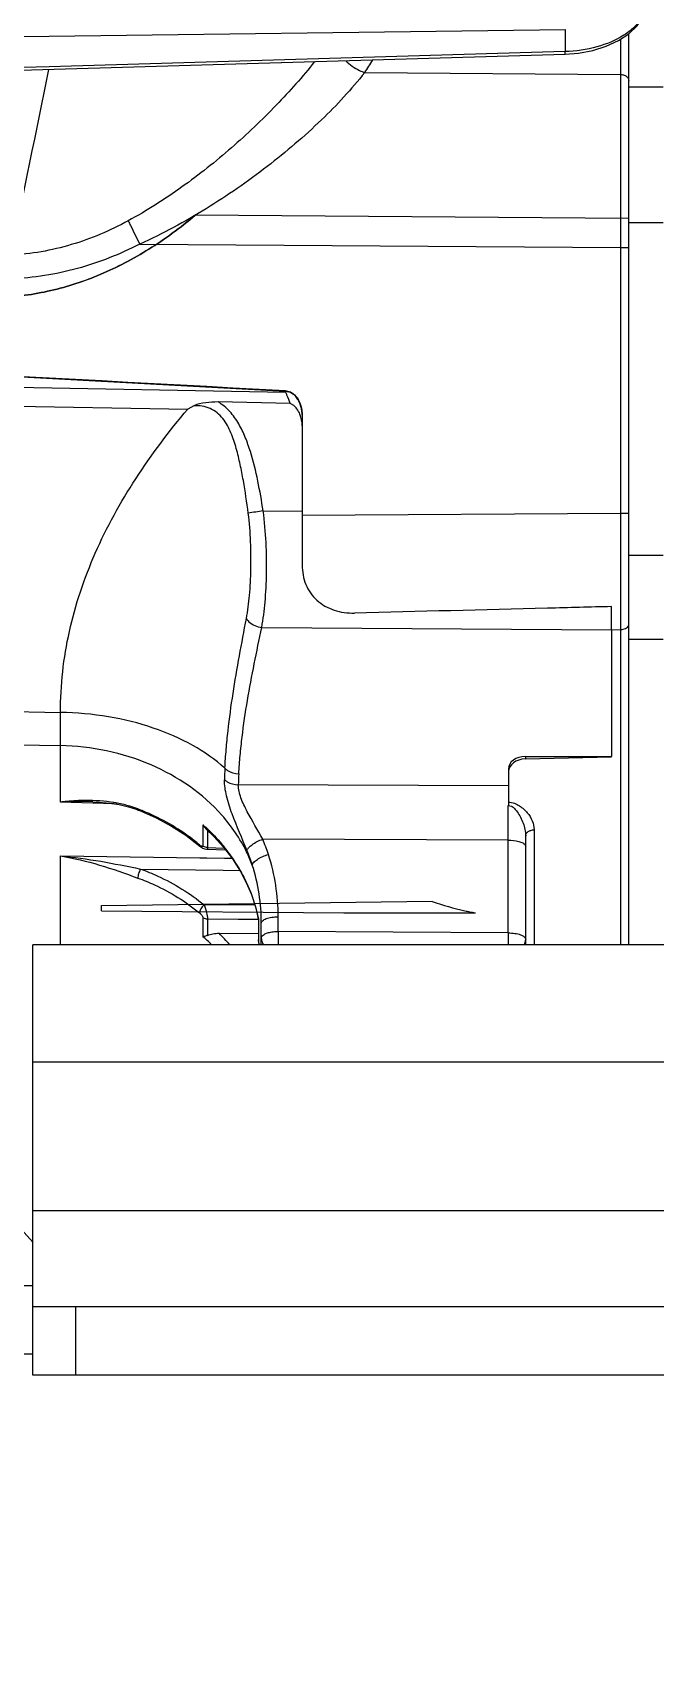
# Model space of a CAD drawing. Header units: millimetres. Extents: x -6 to 705, y -10 to 538.
# Drawn here: x 193.277 to 194.446, y 212.763 to 215.804 of the extents above; entities that cross this region are included whole.
import ezdxf

# ---------------------------------------------------------------- set-up
doc = ezdxf.new("R2010")
doc.units = ezdxf.units.MM
doc.layers.add('02___PRT_ALL_AXES', color=7, linetype='Continuous')

msp = doc.modelspace()

# ---------------------------------------------------------------- linework, layer by layer
at = {"color": 8, "linetype": 'Continuous', "lineweight": -3}
for p, q in [((192.4731, 215.7856), (194.2765, 215.8089)), ((194.2765, 215.8089), (194.2765, 215.7678)), ((194.3802, 215.7908), (194.3802, 215.7249)), ((192.4732, 215.7096), (194.2764, 215.7628)), ((194.2765, 215.7678), (193.3084, 215.7392)), ((193.3084, 215.7392), (192.4731, 215.7145)), ((193.9005, 215.7285), (194.3802, 215.7249)), ((194.3802, 215.7249), (194.3802, 215.7137)), ((194.3802, 215.7137), (194.3802, 215.6919)), ((194.3802, 215.6919), (194.3802, 215.4001)), ((194.3957, 215.4548), (193.5825, 215.4608)), ((194.3957, 215.4548), (194.3957, 214.9017)), ((193.4784, 215.4068), (194.3802, 215.4001)), ((194.3802, 215.4001), (194.3802, 214.9016)), ((194.3802, 215.4001), (194.396, 215.4001)), ((192.0163, 215.2256), (193.7514, 215.1306)), ((191.9742, 215.1607), (193.7517, 215.1292)), ((191.9742, 215.1254), (193.5684, 215.0973)), ((193.7517, 215.1292), (193.7517, 215.1314)), ((193.5799, 215.1036), (193.5684, 215.0973)), ((193.7604, 215.1078), (193.6252, 215.1105)), ((193.7829, 215.086), (193.7829, 214.8975)), ((193.7831, 215.086), (193.7831, 214.8044)), ((193.7099, 214.9063), (193.7831, 214.9058)), ((193.7831, 214.8975), (193.7829, 214.8975)), ((194.3802, 214.9016), (193.7831, 214.8975)), ((194.3957, 214.9017), (194.3802, 214.9016)), ((194.396, 214.9016), (194.3802, 214.9016)), ((194.3802, 214.9016), (194.3802, 214.8716)), ((194.3802, 214.8716), (194.3802, 214.8419)), ((194.3802, 214.8419), (194.3802, 214.7568)), ((194.3802, 214.7568), (194.3802, 214.7306)), ((194.3638, 214.6828), (194.3638, 214.7268)), ((194.3802, 214.7306), (194.3802, 214.7059)), ((194.3802, 214.7059), (194.3802, 214.6937)), ((193.7072, 214.6878), (194.3638, 214.6833)), ((194.3638, 214.6833), (194.3638, 214.4456)), ((194.3802, 214.6829), (194.3638, 214.6828)), ((194.3802, 214.6937), (194.3802, 214.6829)), ((194.3802, 214.6829), (194.3802, 214.0926)), ((191.9742, 214.5545), (193.3294, 214.5283)), ((191.9742, 214.492), (193.3294, 214.466)), ((193.3294, 214.3601), (193.3294, 214.466)), ((194.1702, 214.4223), (194.1702, 214.3545)), ((194.202, 214.4456), (194.202, 214.441)), ((194.202, 214.4456), (194.3638, 214.4456)), ((194.202, 214.441), (194.3638, 214.4452)), ((194.1702, 214.3907), (193.6632, 214.3926)), ((193.3903, 214.3581), (193.3294, 214.3601)), ((193.3904, 214.3607), (193.3904, 214.3607)), ((193.4297, 214.3569), (193.3903, 214.3581)), ((193.4753, 214.3451), (193.4794, 214.3435)), ((193.4794, 214.3435), (193.5093, 214.3304)), ((193.5967, 214.3176), (193.5967, 214.278)), ((193.6024, 214.3102), (193.6173, 214.2958)), ((193.6057, 214.3077), (193.6057, 214.2747)), ((194.2183, 214.308), (194.2183, 214.0926)), ((193.5646, 214.298), (193.591, 214.2777)), ((193.591, 214.2777), (193.591, 214.2777)), ((193.6046, 214.2715), (193.6392, 214.2707)), ((193.6057, 214.2747), (193.6367, 214.2739)), ((193.6173, 214.2958), (193.6357, 214.2753)), ((193.6357, 214.2753), (193.6522, 214.2537)), ((194.1697, 214.2889), (193.7091, 214.2906)), ((194.1697, 214.1147), (194.1697, 214.2889)), ((194.2025, 214.0926), (194.2025, 214.2971)), ((193.3294, 214.0926), (193.3294, 214.259)), ((193.3294, 214.259), (193.5907, 214.2555)), ((193.5907, 214.2555), (193.6044, 214.2553)), ((193.6044, 214.2553), (193.6374, 214.2549)), ((193.6374, 214.2549), (193.6514, 214.2547)), ((193.6522, 214.2537), (193.6675, 214.2297)), ((193.4797, 214.2346), (193.635, 214.2326)), ((193.635, 214.2326), (193.6675, 214.2321)), ((193.6675, 214.2297), (193.678, 214.2096)), ((194.0273, 214.1737), (193.4064, 214.1658)), ((193.4064, 214.1564), (193.4064, 214.1659)), ((193.4064, 214.1564), (193.8612, 214.1526)), ((193.6945, 214.1667), (193.5991, 214.1672)), ((193.8612, 214.1526), (194.1081, 214.1525)), ((193.5967, 214.1437), (193.5967, 214.1076)), ((193.6057, 214.1403), (193.6057, 214.1102)), ((193.6632, 214.14), (193.6057, 214.1403)), ((193.701, 214.1398), (193.6632, 214.14)), ((193.701, 214.1414), (193.701, 214.1016)), ((193.7012, 214.1407), (193.701, 214.1411)), ((193.7012, 214.1407), (193.7012, 214.0994)), ((193.7064, 214.0926), (193.7064, 214.1331)), ((193.7381, 214.1175), (193.7381, 214.1452)), ((194.1697, 214.1147), (193.7381, 214.1175)), ((193.2774, 213.2852), (193.2774, 214.0926)), ((198.2771, 214.0926), (193.2774, 214.0926)), ((193.6271, 214.114), (193.7013, 214.1136)), ((193.7012, 214.0994), (193.701, 214.1016)), ((193.7012, 214.0994), (193.7013, 214.0986)), ((193.2774, 213.8731), (198.2771, 213.8731)), ((198.2771, 213.5932), (193.2774, 213.5932)), ((191.6907, 213.4534), (193.2774, 213.4534)), ((193.2774, 213.4143), (198.2771, 213.4143)), ((193.358, 213.2852), (193.358, 213.4143)), ((193.2774, 213.3244), (191.3098, 213.3244)), ((198.2771, 213.2852), (193.2774, 213.2852))]:
    msp.add_line(p, q, dxfattribs=at)
for points in [[(194.2764, 215.7628), (194.3016, 215.7648), (194.3284, 215.7698), (194.3536, 215.7777), (194.3764, 215.7883), (194.3959, 215.8013), (194.4117, 215.8162), (194.4231, 215.8326), (194.4299, 215.8498), (194.4321, 215.8667)], [(193.3904, 214.3607), (193.4018, 214.3602), (193.4213, 214.3583), (193.4397, 214.3553)], [(193.4397, 214.3553), (193.457, 214.3511), (193.4733, 214.3459), (193.4753, 214.3451)], [(193.5093, 214.3304), (193.5378, 214.3152), (193.5646, 214.298)], [(193.591, 214.2777), (193.5931, 214.276), (193.5965, 214.2739), (193.6, 214.2723), (193.6038, 214.2716), (193.6046, 214.2715)], [(193.678, 214.2096), (193.6878, 214.1869), (193.6956, 214.1636), (193.701, 214.1411)]]:
    msp.add_lwpolyline(points, dxfattribs=at)
at = {"color": 1}
msp.add_circle((211.1234, 217.2284), 28.8225, dxfattribs=at)
at = {"color": 8, "linetype": 'Continuous', "lineweight": -3}
for centre, radius, start, end in [((165.7252, 221.2099), 28.1204, 348.04736, 348.77134), ((193.5431, 215.9724), 0.4327, 325.6891, 329.387), ((194.5045, 209.7564), 5.2109, 98.7713, 99.0829), ((194.0623, 214.3992), 0.425, 176.7157, 179.611), ((194.0225, 214.3896), 0.3593, 176.2491, 179.5273), ((193.3867, 214.0973), 0.2654, 79.2194, 80.6344), ((193.3917, 214.1222), 0.24, 73.544, 79.2905), ((193.4007, 214.1531), 0.2078, 69.1361, 73.5086), ((193.3238, 213.952), 0.4231, 64.4749, 69.1032), ((193.3448, 213.9878), 0.3815, 51.2799, 54.905), ((193.3508, 213.9954), 0.3719, 49.912, 51.2705), ((193.3767, 214.0642), 0.3354, 36.2833, 39.4287), ((193.3377, 214.1298), 0.3692, 17.6781, 22.1352), ((193.3506, 214.1425), 0.3878, 17.9034, 22.442), ((193.3854, 214.0705), 0.3247, 29.8777, 36.2884), ((193.3483, 214.133), 0.3581, 0.01, 17.709), ((193.3585, 214.1451), 0.3796, 0.0145, 17.9042), ((193.3971, 214.0775), 0.311, 25.3748, 29.8419), ((193.4053, 214.0814), 0.302, 20.7384, 25.3753), ((193.4146, 214.0849), 0.292, 11.0226, 20.7417), ((194.2225, 214.7415), 0.6005, 251.0265, 257.0998), ((195.1813, 214.0962), 1.4434, 179.1537, 180.1452), ((193.3679, 213.842), 0.3506, 45.6416, 49.2521), ((193.3784, 213.8595), 0.3558, 40.9336, 45.6598), ((193.7172, 214.1016), 0.0162, 177.4012, 190.9666), ((193.4208, 214.0451), 0.2856, 9.5755, 10.9693), ((195.6159, 214.0934), 1.4464, 179.1539, 180.0317)]:
    msp.add_arc(centre, radius, start, end, dxfattribs=at)
for centre, major_axis, ratio, start_param, end_param in [((194.2025, 214.4219), (-0.0323, 0.0008), 0.734988, -1.535787, 0.018918), ((194.2025, 214.4173), (-0.0323, -0.0008), 0.734988, 4.709563, 6.264268), ((192.5116, 213.2684), (-0.8709, 0), 0.642783, -2.646817, -0.174019)]:
    msp.add_ellipse(centre, major_axis=major_axis, ratio=ratio, start_param=start_param, end_param=end_param, dxfattribs=at)
for points, knots in [([(194.4321, 215.8667), (194.4321, 215.8604), (194.4299, 215.8473), (194.4206, 215.8289), (194.4059, 215.8121), (194.3788, 215.7917), (194.3351, 215.7738), (194.2966, 215.7684), (194.2765, 215.7678)], [0, 0, 0, 0, 0.094405, 0.194699, 0.304438, 0.42548, 0.698706, 1, 1, 1, 1]), ([(194.2764, 215.7628), (194.2765, 215.7628), (194.2764, 215.7635), (194.2766, 215.7642), (194.2765, 215.7659), (194.2765, 215.7671), (194.2765, 215.7678)], [0, 0, 0, 0, 0.06765, 0.26523, 0.583133, 1, 1, 1, 1]), ([(193.8063, 215.7489), (193.7838, 215.7205), (193.734, 215.6644), (193.6509, 215.5855), (193.5585, 215.512), (193.4915, 215.4692), (193.4565, 215.4503)], [0, 0, 0, 0, 0.235292, 0.485782, 0.742154, 1, 1, 1, 1]), ([(193.9005, 215.7285), (193.8758, 215.6969), (193.8175, 215.6348), (193.7175, 215.5494), (193.6037, 215.4705), (193.5213, 215.426), (193.4784, 215.4068)], [0, 0, 0, 0, 0.225048, 0.475951, 0.736581, 1, 1, 1, 1]), ([(193.8647, 215.7506), (193.8723, 215.7431), (193.8842, 215.7349), (193.8972, 215.7296), (193.9005, 215.7285)], [0, 0, 0, 0, 0.754397, 1, 1, 1, 1]), ([(194.3802, 215.7249), (194.3822, 215.7249), (194.3862, 215.7243), (194.3914, 215.7218), (194.3951, 215.7181), (194.396, 215.7148), (194.396, 215.7133)], [0, 0, 0, 0, 0.285996, 0.552571, 0.788429, 1, 1, 1, 1]), ([(193.5825, 215.4608), (193.5685, 215.449), (193.5402, 215.4267), (193.4961, 215.3968), (193.4512, 215.3711), (193.4055, 215.3495), (193.3589, 215.3319), (193.3113, 215.3187), (193.2627, 215.3098), (193.2297, 215.3071), (193.2132, 215.3065)], [0, 0, 0, 0, 0.134636, 0.265023, 0.391618, 0.51508, 0.636706, 0.757397, 0.878267, 1, 1, 1, 1]), ([(193.2132, 215.3065), (193.2297, 215.3071), (193.2627, 215.3098), (193.3113, 215.3187), (193.3589, 215.332), (193.4055, 215.3495), (193.4512, 215.3711), (193.4961, 215.3968), (193.5402, 215.4267), (193.5685, 215.449), (193.5825, 215.4608)], [0, 0, 0, 0, 0.121762, 0.242677, 0.363403, 0.485054, 0.608522, 0.735087, 0.865421, 1, 1, 1, 1]), ([(193.4565, 215.4503), (193.4226, 215.4319), (193.3512, 215.4014), (193.2744, 215.3878), (193.2359, 215.3861)], [0, 0, 0, 0, 0.500156, 1, 1, 1, 1]), ([(193.4565, 215.4503), (193.458, 215.4473), (193.4652, 215.4327), (193.4725, 215.4183), (193.4784, 215.4068)], [0, 0, 0, 0, 0.206021, 1, 1, 1, 1]), ([(193.4784, 215.4068), (193.4411, 215.3877), (193.3626, 215.3563), (193.2789, 215.343), (193.2371, 215.3417)], [0, 0, 0, 0, 0.500142, 1, 1, 1, 1]), ([(193.7514, 215.1306), (193.7558, 215.1306), (193.765, 215.1281), (193.7748, 215.1172), (193.7814, 215.1029), (193.7828, 215.0918), (193.7829, 215.086)], [0, 0, 0, 0, 0.21633, 0.4493, 0.711119, 1, 1, 1, 1]), ([(193.7829, 215.086), (193.7829, 215.0888), (193.7825, 215.0943), (193.7809, 215.1023), (193.7781, 215.1101), (193.7741, 215.1174), (193.7685, 215.1239), (193.7612, 215.1297), (193.7547, 215.1306), (193.7514, 215.1306)], [0, 0, 0, 0, 0.137384, 0.273102, 0.40905, 0.546313, 0.687024, 0.836939, 1, 1, 1, 1]), ([(193.7517, 215.1314), (193.7567, 215.1312), (193.7666, 215.1271), (193.7763, 215.1153), (193.7819, 215.1011), (193.7831, 215.091), (193.7831, 215.086)], [0, 0, 0, 0, 0.248789, 0.498843, 0.749339, 1, 1, 1, 1]), ([(193.7517, 215.1292), (193.7525, 215.1275), (193.7555, 215.1204), (193.7583, 215.1133), (193.7604, 215.1078)], [0, 0, 0, 0, 0.244437, 1, 1, 1, 1]), ([(193.3294, 214.5283), (193.3296, 214.5538), (193.3322, 214.6048), (193.3493, 214.7061), (193.3911, 214.8303), (193.4683, 214.9699), (193.5333, 215.0557), (193.5684, 215.0973)], [0, 0, 0, 0, 0.121231, 0.242821, 0.488745, 0.740875, 1, 1, 1, 1]), ([(193.6252, 215.1105), (193.6175, 215.1107), (193.6024, 215.109), (193.5866, 215.1073), (193.5799, 215.1036)], [0, 0, 0, 0, 0.505857, 1, 1, 1, 1]), ([(193.6819, 214.9019), (193.6792, 214.9224), (193.6748, 214.9529), (193.667, 214.9934), (193.6598, 215.0234), (193.6517, 215.0479), (193.643, 215.0665), (193.6346, 215.0796), (193.6238, 215.0908), (193.606, 215.1016), (193.5902, 215.1037), (193.5799, 215.1036)], [0, 0, 0, 0, 0.250246, 0.375327, 0.500366, 0.62536, 0.687909, 0.750499, 0.813114, 0.875691, 1, 1, 1, 1]), ([(193.7099, 214.9063), (193.707, 214.9251), (193.7004, 214.9624), (193.6893, 215.0085), (193.6768, 215.0443), (193.6646, 215.07), (193.6482, 215.0935), (193.6334, 215.1058), (193.6252, 215.1105)], [0, 0, 0, 0, 0.25012, 0.500185, 0.625245, 0.750278, 0.875227, 1, 1, 1, 1]), ([(193.7831, 215.0656), (193.7831, 215.0731), (193.7806, 215.0881), (193.7714, 215.1011), (193.7652, 215.1053)], [0, 0, 0, 0, 0.501489, 1, 1, 1, 1]), ([(193.6784, 214.7044), (193.6811, 214.7187), (193.685, 214.7494), (193.6873, 214.7975), (193.6868, 214.849), (193.6842, 214.8842), (193.6819, 214.9019)], [0, 0, 0, 0, 0.221377, 0.466573, 0.728558, 1, 1, 1, 1]), ([(193.7072, 214.6878), (193.7102, 214.7034), (193.7143, 214.7371), (193.7167, 214.7903), (193.7159, 214.8474), (193.7126, 214.8866), (193.7099, 214.9063)], [0, 0, 0, 0, 0.218415, 0.463452, 0.727025, 1, 1, 1, 1]), ([(193.7831, 214.8044), (193.7831, 214.7922), (193.7873, 214.7675), (193.8091, 214.7364), (193.8427, 214.7178), (193.8684, 214.7143), (193.8814, 214.7146)], [0, 0, 0, 0, 0.247102, 0.489271, 0.73915, 1, 1, 1, 1]), ([(194.3638, 214.7268), (194.3236, 214.7258), (194.1628, 214.7215), (194.002, 214.7176), (193.8814, 214.7146)], [0, 0, 0, 0, 0.25, 1, 1, 1, 1]), ([(193.638, 214.4236), (193.6387, 214.4352), (193.6403, 214.4586), (193.645, 214.5054), (193.6561, 214.5877), (193.6696, 214.6576), (193.6784, 214.7044)], [0, 0, 0, 0, 0.123741, 0.247815, 0.496959, 1, 1, 1, 1]), ([(193.6784, 214.7044), (193.6797, 214.7022), (193.687, 214.6934), (193.6985, 214.6888), (193.7072, 214.6878)], [0, 0, 0, 0, 0.22364, 1, 1, 1, 1]), ([(193.6639, 214.4131), (193.6647, 214.4247), (193.6665, 214.4477), (193.6715, 214.4937), (193.6833, 214.5741), (193.6977, 214.6423), (193.7072, 214.6878)], [0, 0, 0, 0, 0.124545, 0.249202, 0.498934, 1, 1, 1, 1]), ([(194.3955, 214.6911), (194.3945, 214.6886), (194.3896, 214.6842), (194.3835, 214.683), (194.3802, 214.6829)], [0, 0, 0, 0, 0.448946, 1, 1, 1, 1]), ([(193.3294, 214.466), (193.3295, 214.4706), (193.3296, 214.4914), (193.3295, 214.5122), (193.3294, 214.5283)], [0, 0, 0, 0, 0.220935, 1, 1, 1, 1]), ([(193.6379, 214.4236), (193.6198, 214.44), (193.5769, 214.4698), (193.5026, 214.5019), (193.4186, 214.5225), (193.3595, 214.5278), (193.3294, 214.5283)], [0, 0, 0, 0, 0.221753, 0.466162, 0.728128, 1, 1, 1, 1]), ([(193.6324, 214.3356), (193.5963, 214.3762), (193.5003, 214.4419), (193.3874, 214.4648), (193.3294, 214.466)], [0, 0, 0, 0, 0.483663, 1, 1, 1, 1]), ([(193.638, 214.4236), (193.6395, 214.422), (193.6469, 214.4161), (193.6567, 214.4135), (193.6639, 214.4131)], [0, 0, 0, 0, 0.228702, 1, 1, 1, 1]), ([(193.6372, 214.4021), (193.6388, 214.4006), (193.6463, 214.395), (193.656, 214.3927), (193.6632, 214.3926)], [0, 0, 0, 0, 0.22751, 1, 1, 1, 1]), ([(193.6796, 214.2689), (193.6703, 214.2919), (193.6554, 214.3254), (193.6406, 214.3699), (193.6372, 214.3919), (193.6372, 214.4021)], [0, 0, 0, 0, 0.530118, 0.781718, 1, 1, 1, 1]), ([(193.7091, 214.2906), (193.6996, 214.3078), (193.6843, 214.3329), (193.6677, 214.3665), (193.6631, 214.3843), (193.6632, 214.3926)], [0, 0, 0, 0, 0.52384, 0.77951, 1, 1, 1, 1]), ([(193.3765, 214.3631), (193.3647, 214.3631), (193.349, 214.3622), (193.3334, 214.3605), (193.3294, 214.3601)], [0, 0, 0, 0, 0.748714, 1, 1, 1, 1]), ([(194.1702, 214.3597), (194.174, 214.3599), (194.1815, 214.3587), (194.1909, 214.3535), (194.1988, 214.3473), (194.2075, 214.3382), (194.2156, 214.3255), (194.2183, 214.3137), (194.2183, 214.308)], [0, 0, 0, 0, 0.148462, 0.286489, 0.416847, 0.541578, 0.777055, 1, 1, 1, 1]), ([(193.4753, 214.3451), (193.4752, 214.3452), (193.4746, 214.3457), (193.4747, 214.3466), (193.4747, 214.3473)], [0, 0, 0, 0, 0.157594, 1, 1, 1, 1]), ([(193.5641, 214.3), (193.5596, 214.3032), (193.541, 214.3157), (193.5213, 214.3266), (193.5061, 214.3338)], [0, 0, 0, 0, 0.247703, 1, 1, 1, 1]), ([(193.6894, 214.2419), (193.6863, 214.2504), (193.6717, 214.2841), (193.6507, 214.3149), (193.6324, 214.3356)], [0, 0, 0, 0, 0.244904, 1, 1, 1, 1]), ([(194.1697, 214.2889), (194.1696, 214.2996), (194.1696, 214.3158), (194.1694, 214.3373), (194.1699, 214.3482), (194.1699, 214.3536)], [0, 0, 0, 0, 0.496295, 0.750908, 1, 1, 1, 1]), ([(194.1702, 214.3535), (194.172, 214.3537), (194.1766, 214.3526), (194.1819, 214.348), (194.1851, 214.344), (194.1866, 214.342)], [0, 0, 0, 0, 0.264474, 0.638097, 1, 1, 1, 1]), ([(194.1866, 214.342), (194.1913, 214.3354), (194.1987, 214.321), (194.2025, 214.305), (194.2025, 214.2971)], [0, 0, 0, 0, 0.507016, 1, 1, 1, 1]), ([(193.5967, 214.3176), (193.6003, 214.3145), (193.6141, 214.3018), (193.6269, 214.288), (193.6358, 214.2772)], [0, 0, 0, 0, 0.252484, 1, 1, 1, 1]), ([(194.2025, 214.2971), (194.2025, 214.2985), (194.2035, 214.3016), (194.2071, 214.3052), (194.2123, 214.3074), (194.2163, 214.308), (194.2183, 214.308)], [0, 0, 0, 0, 0.204736, 0.438399, 0.707973, 1, 1, 1, 1]), ([(193.5967, 214.278), (193.5967, 214.2777), (193.5966, 214.2772), (193.5957, 214.2767), (193.5942, 214.2772), (193.5923, 214.2783), (193.5909, 214.2793), (193.5902, 214.2799)], [0, 0, 0, 0, 0.088916, 0.163467, 0.367144, 0.656599, 1, 1, 1, 1]), ([(193.591, 214.2777), (193.5908, 214.2779), (193.5903, 214.2785), (193.5902, 214.2793), (193.5902, 214.2799)], [0, 0, 0, 0, 0.218724, 1, 1, 1, 1]), ([(193.6057, 214.2747), (193.6049, 214.2747), (193.6017, 214.275), (193.5985, 214.2764), (193.5967, 214.278)], [0, 0, 0, 0, 0.258938, 1, 1, 1, 1]), ([(193.6057, 214.2747), (193.6057, 214.2739), (193.6058, 214.2728), (193.605, 214.2715), (193.6046, 214.2715)], [0, 0, 0, 0, 0.678335, 1, 1, 1, 1]), ([(193.6796, 214.2689), (193.68, 214.2709), (193.6829, 214.2753), (193.6924, 214.2833), (193.702, 214.288), (193.7091, 214.2906)], [0, 0, 0, 0, 0.162501, 0.397425, 1, 1, 1, 1]), ([(194.1697, 214.2889), (194.1763, 214.2889), (194.1858, 214.288), (194.1964, 214.2842), (194.2002, 214.2815), (194.2013, 214.28)], [0, 0, 0, 0, 0.596326, 0.830047, 1, 1, 1, 1]), ([(194.2013, 214.28), (194.2015, 214.2797), (194.2021, 214.2788), (194.2025, 214.2776), (194.2025, 214.2768)], [0, 0, 0, 0, 0.272902, 1, 1, 1, 1]), ([(193.3294, 214.259), (193.3543, 214.2551), (193.4035, 214.2433), (193.451, 214.2262), (193.4747, 214.2176)], [0, 0, 0, 0, 0.498509, 1, 1, 1, 1]), ([(193.3294, 214.259), (193.3547, 214.2567), (193.4051, 214.2499), (193.4548, 214.2397), (193.4797, 214.2346)], [0, 0, 0, 0, 0.499975, 1, 1, 1, 1]), ([(193.6894, 214.2419), (193.6897, 214.2439), (193.6927, 214.2481), (193.7025, 214.2556), (193.7124, 214.2597), (193.7197, 214.2618)], [0, 0, 0, 0, 0.15821, 0.39054, 1, 1, 1, 1]), ([(193.4797, 214.2346), (193.4782, 214.2317), (193.4761, 214.2261), (193.4746, 214.2202), (193.4747, 214.2176)], [0, 0, 0, 0, 0.555716, 1, 1, 1, 1]), ([(193.4747, 214.2176), (193.4854, 214.2138), (193.5264, 214.197), (193.5647, 214.1735), (193.5902, 214.1525)], [0, 0, 0, 0, 0.255177, 1, 1, 1, 1]), ([(193.4797, 214.2346), (193.4907, 214.2306), (193.5331, 214.2133), (193.5727, 214.1889), (193.5991, 214.1672)], [0, 0, 0, 0, 0.255158, 1, 1, 1, 1]), ([(193.5991, 214.1672), (193.5966, 214.1651), (193.5935, 214.1613), (193.5908, 214.1561), (193.5902, 214.1536), (193.5902, 214.1525)], [0, 0, 0, 0, 0.564528, 0.813475, 1, 1, 1, 1]), ([(193.5902, 214.1525), (193.5918, 214.1512), (193.5939, 214.1491), (193.596, 214.146), (193.5967, 214.1444), (193.5967, 214.1437)], [0, 0, 0, 0, 0.541405, 0.80451, 1, 1, 1, 1]), ([(193.5991, 214.1672), (193.6009, 214.1625), (193.6035, 214.1536), (193.6056, 214.1445), (193.6057, 214.1403)], [0, 0, 0, 0, 0.548647, 1, 1, 1, 1]), ([(194.0885, 214.1562), (194.0914, 214.1556), (194.098, 214.1542), (194.1045, 214.153), (194.1081, 214.1525)], [0, 0, 0, 0, 0.454078, 1, 1, 1, 1]), ([(193.6057, 214.1403), (193.6049, 214.1403), (193.6017, 214.1406), (193.5985, 214.1421), (193.5967, 214.1437)], [0, 0, 0, 0, 0.258004, 1, 1, 1, 1]), ([(193.7064, 214.1331), (193.7064, 214.1348), (193.7083, 214.1376), (193.7119, 214.1399), (193.7175, 214.1425), (193.7264, 214.1445), (193.734, 214.1451), (193.7381, 214.1452)], [0, 0, 0, 0, 0.14391, 0.243584, 0.36424, 0.660233, 1, 1, 1, 1]), ([(193.7064, 214.1054), (193.7064, 214.1082), (193.7112, 214.1123), (193.7183, 214.1149), (193.7232, 214.1161), (193.7259, 214.1165)], [0, 0, 0, 0, 0.363096, 0.651045, 1, 1, 1, 1]), ([(193.7259, 214.1165), (193.7269, 214.1167), (193.7309, 214.1172), (193.735, 214.1175), (193.7381, 214.1175)], [0, 0, 0, 0, 0.242939, 1, 1, 1, 1]), ([(193.6057, 214.1102), (193.6049, 214.1098), (193.602, 214.1085), (193.5989, 214.1076), (193.5967, 214.1076)], [0, 0, 0, 0, 0.307526, 1, 1, 1, 1]), ([(193.6057, 214.1102), (193.6088, 214.1117), (193.616, 214.1135), (193.6233, 214.1141), (193.6271, 214.114)], [0, 0, 0, 0, 0.472708, 1, 1, 1, 1]), ([(193.7064, 214.1054), (193.7064, 214.102), (193.7075, 214.0974), (193.7098, 214.0935), (193.7104, 214.0925)], [0, 0, 0, 0, 0.742433, 1, 1, 1, 1]), ([(194.1697, 214.1147), (194.1738, 214.1147), (194.1817, 214.1142), (194.1909, 214.1122), (194.1968, 214.1096), (194.2005, 214.1072), (194.2025, 214.1044), (194.2025, 214.1026)], [0, 0, 0, 0, 0.33898, 0.635388, 0.756579, 0.856681, 1, 1, 1, 1])]:
    msp.add_open_spline(points, degree=3, knots=knots, dxfattribs=at)
for points in [[(193.7517, 215.1314), (193.2261, 215.1596), (192.7006, 215.188), (192.175, 215.2167)], [(193.7652, 215.1053), (193.7637, 215.1063), (193.7621, 215.1071), (193.7604, 215.1078)], [(193.3904, 214.3607), (193.3701, 214.3614), (193.3497, 214.3611), (193.3294, 214.3601)], [(193.4299, 214.3592), (193.4123, 214.3621), (193.3943, 214.3633), (193.3765, 214.3631)], [(193.5967, 214.3176), (193.5982, 214.3149), (193.6001, 214.3123), (193.6024, 214.3102)], [(194.2001, 214.0926), (194.2016, 214.0957), (194.2025, 214.0992), (194.2025, 214.1026)]]:
    msp.add_open_spline(points, degree=3, dxfattribs=at)
at = {"layer": '02___PRT_ALL_AXES', "color": 8, "linetype": 'Continuous', "lineweight": -3}
for p, q in [((194.396, 214.0926), (194.396, 215.8014)), ((194.4605, 215.7011), (194.396, 215.7011)), ((194.4605, 215.4468), (194.396, 215.4468)), ((194.4605, 214.8223), (194.396, 214.8223)), ((194.4605, 214.6649), (194.396, 214.6649))]:
    msp.add_line(p, q, dxfattribs=at)

doc.saveas('drawing.dxf')
